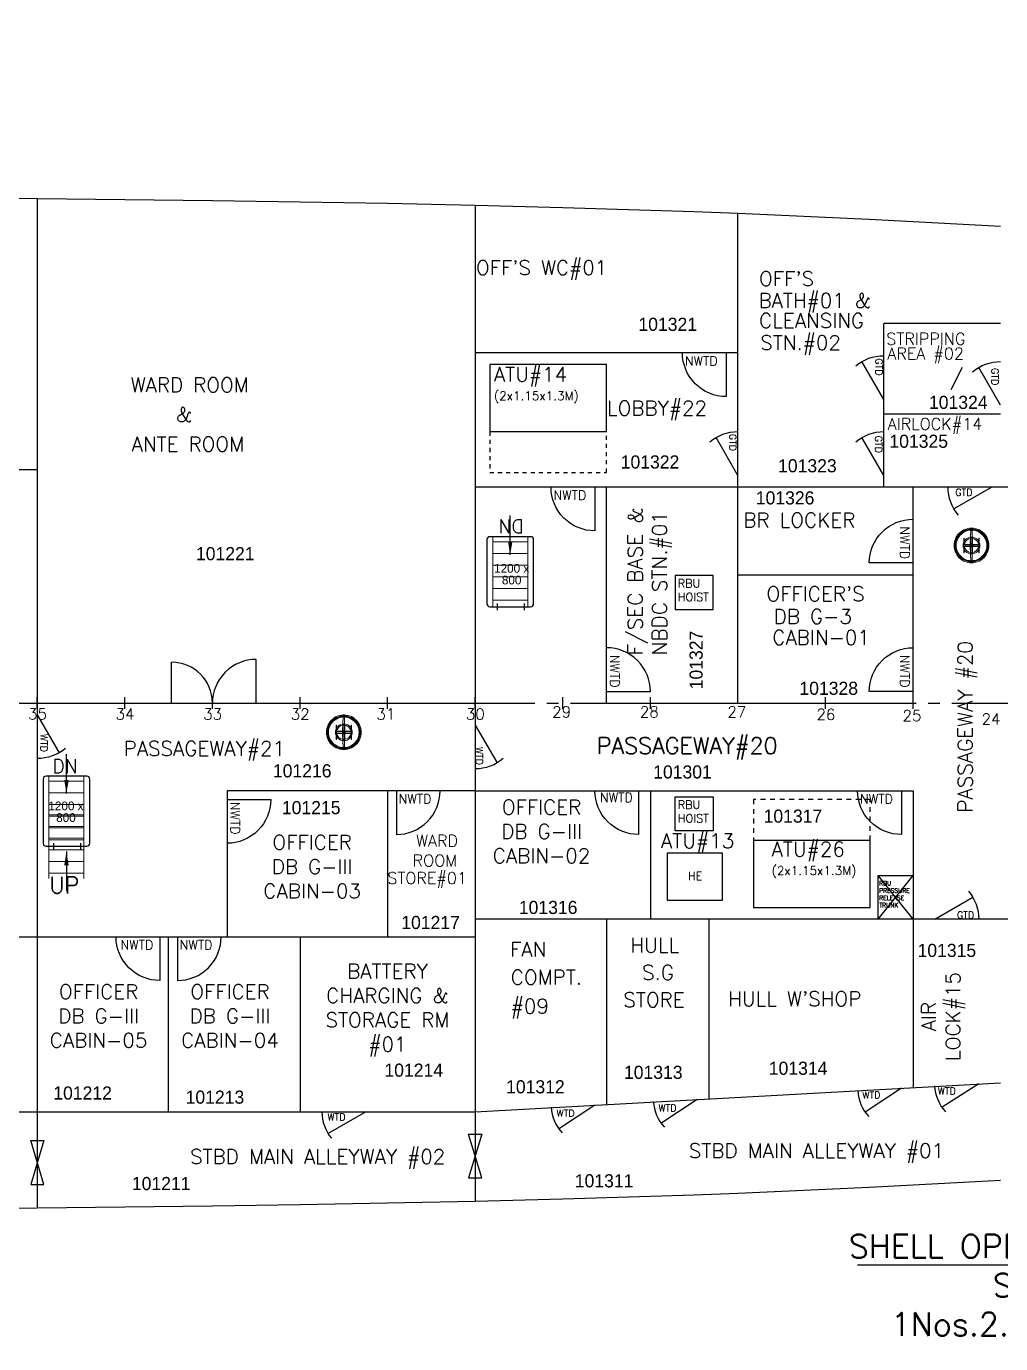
# Model space of a CAD drawing. Header units: inches. Extents: x -439515 to 171412, y -8673 to 415183.
# Drawn here: x 100773 to 115080, y 138932 to 158273 of the extents above; entities that cross this region are included whole.
import ezdxf
from ezdxf.enums import TextEntityAlignment as Align

# ---------------------------------------------------------------- set-up
doc = ezdxf.new("R2010")
doc.units = ezdxf.units.IN
doc.header["$LTSCALE"] = 700
doc.header["$MEASUREMENT"] = 0
doc.linetypes.add('CENTER', pattern=[2, 1.25, -0.25, 0.25, -0.25])
doc.linetypes.add('DOT', pattern=[0.2, 0.1, -0.1])
for name, color, linetype in [('00', 7, 'Continuous'), ('01', 7, 'Continuous'), ('1 DECK', 7, 'Continuous'), ('COMPT.NOS', 4, 'Continuous'), ('COMPTNAME', 7, 'Continuous'), ('Escape scuttle', 30, 'Continuous'), ('Escape scuttle-RefEdit0', 30, 'Continuous'), ('HATCHES', 7, 'Continuous'), ('LIGHT_BULKHEADS', 7, 'Continuous'), ('UP-DOWN', 7, 'Continuous')]:
    doc.layers.add(name, color=color, linetype=linetype)
doc.layers.add('LADDER', color=7, linetype='Continuous', lineweight=15)
doc.styles.add('ROMANS', font='romans')
doc.styles.add('style1', font='romans.shx', dxfattribs={"height": 250})
doc.dimstyles.get("Standard").update_dxf_attribs({"dimtxt": 150.18, "dimasz": 200.18, "dimexe": 0.8, "dimexo": 0.625, "dimgap": 0.09, "dimtad": 0, "dimtih": 1, "dimtoh": 1, "dimdec": 0, "dimzin": 0, "dimdsep": 46, "dimtxsty": 'Standard', "dimcen": 8.09, "dimclrd": 40, "dimclre": 40, "dimadec": 0, "dimazin": 0, "dimtfac": 1, "dimtdec": 0, "dimtofl": 0, "dimtmove": 0, "dimatfit": 3, "dimfxl": 1, "dimtolj": 1, "dimtzin": 0, "dimarcsym": 0})

# ---------------------------------------------------------------- blocks, each defined once
blk = doc.blocks.new('DLN', base_point=(36758, 6815))
at = {"linetype": 'Continuous'}
blk.add_lwpolyline([(37258, 6815), (37258, 7815, 0.414214), (36258, 6815)], format="xyb", dxfattribs=at)
blk = doc.blocks.new('DRN', base_point=(41665, 6815))
at = {"linetype": 'Continuous'}
blk.add_line((41160, 6825), (41160, 7825), dxfattribs=at)
blk.add_arc((41160, 6825), 1000, 0, 90, dxfattribs=at)
blk = doc.blocks.new('DLW', base_point=(36724, 4033))
at = {"linetype": 'Continuous'}
blk.add_line((37224, 4033), (36358, 4533), dxfattribs=at)
blk.add_arc((37224, 4033), 1000, 140, 180, dxfattribs=at)
blk = doc.blocks.new('A$C49E2739F')
at = {"layer": 'LADDER', "color": 3}
for p, q in [((112, 600), (1312, 600)), ((200, 600), (200, 0)), ((400, 600), (400, 0)), ((600, 600), (600, 0)), ((800, 600), (800, 0)), ((1000, 600), (1000, 0)), ((1200, 600), (1200, 0)), ((112, 0), (1312, 0))]:
    blk.add_line(p, q, dxfattribs=at)
blk = doc.blocks.new('atu14plan1')
at = {"layer": '01', "color": 3, "linetype": 'ByBlock'}
blk.add_lwpolyline([(183013, 160490), (183013, 162490), (181863, 162490), (181863, 160490)], close=True, dxfattribs=at)
at = {"layer": '01', "color": 4, "linetype": 'DOT'}
blk.add_lwpolyline([(183013, 160490), (183713, 160490), (183713, 162490), (183013, 162490)], dxfattribs=at)
at = {"insert": (181907, 160561), "char_height": 400, "width": 1855.09, "attachment_point": 1, "rotation": 90, "style": 'ROMANS'}
blk.add_mtext('{\\H0.625x;ATU#14\\P\\H0.6x;(2x1.15x1.3M)\\H1.333x;\\P\\H0.75x; }', dxfattribs=at)
blk = doc.blocks.new('wtd1')
at = {"linetype": 'Continuous'}
blk.add_lwpolyline([(-160997, 142931), (-160354, 142560)], dxfattribs=at)
blk.add_arc((-160947, 142931), 700, 320, 0, dxfattribs=at)
blk = doc.blocks.new('ser4')
at = {"linetype": 'Continuous'}
blk.add_lwpolyline([(-159594, 145730), (-159965, 146373)], dxfattribs=at)
blk.add_arc((-159594, 145780), 700, 90, 130, dxfattribs=at)
blk = doc.blocks.new('A$C1959151D')
at = {"layer": 'Escape scuttle-RefEdit0', "color": 3, "lineweight": 0}
for p, q in [((285, 554), (285, 559)), ((309, 559), (285, 559)), ((309, 554), (309, 559)), ((153, 297), (173, 297)), ((173, 297), (153, 297)), ((171, 308), (272, 310)), ((272, 310), (272, 284)), ((317, 317), (277, 317)), ((277, 277), (317, 277)), ((310, 322), (284, 322)), ((286, 171), (284, 272)), ((284, 272), (310, 272)), ((285, 309), (285, 285)), ((286, 309), (285, 309)), ((285, 285), (286, 285)), ((309, 278), (285, 278)), ((285, 272), (285, 278)), ((285, 272), (309, 272)), ((286, 309), (286, 285)), ((291, 309), (286, 309)), ((286, 285), (291, 285)), ((303, 321), (291, 321)), ((291, 278), (291, 321)), ((291, 309), (291, 285)), ((297, 309), (291, 309)), ((291, 285), (297, 285)), ((291, 278), (303, 278)), ((297, 421), (297, 441)), ((297, 441), (297, 421)), ((297, 309), (297, 285)), ((303, 309), (297, 309)), ((297, 285), (303, 285)), ((303, 278), (303, 321)), ((303, 285), (303, 309)), ((308, 309), (303, 309)), ((303, 285), (308, 285)), ((308, 423), (310, 322)), ((308, 285), (308, 309)), ((309, 309), (308, 309)), ((308, 285), (309, 285)), ((309, 285), (309, 309)), ((309, 285), (309, 309)), ((309, 272), (309, 278)), ((322, 284), (322, 310)), ((423, 286), (322, 284)), ((421, 297), (441, 297)), ((441, 297), (421, 297)), ((285, 40), (285, 35)), ((285, 35), (309, 35)), ((297, 173), (297, 153)), ((297, 153), (297, 173)), ((297, 0), (297, 35)), ((297, 0), (297, 35)), ((297, 16), (297, 22)), ((297, 16), (297, 22)), ((297, 0), (297, 15)), ((297, 0), (297, 15)), ((309, 40), (309, 35))]:
    blk.add_line(p, q, dxfattribs=at)
for points in [[(231, 7), (199, 17), (168, 29), (139, 46), (112, 65), (87, 87), (65, 112), (46, 139), (29, 168), (17, 199), (7, 231), (2, 264), (0, 297), (2, 330), (7, 363), (17, 395), (29, 426), (46, 455), (65, 482), (87, 507), (112, 529), (139, 548), (168, 565), (199, 577), (231, 587)], [(231, 7), (199, 17), (168, 29), (139, 46), (112, 65), (87, 87), (65, 112), (46, 139), (29, 168), (17, 199), (7, 231), (2, 264), (0, 297), (2, 330), (7, 363), (17, 395), (29, 426), (46, 455), (65, 482), (87, 507), (112, 529), (139, 548), (168, 565), (199, 577), (231, 587)], [(360, 572), (329, 577), (297, 579), (265, 577), (234, 572), (204, 563), (175, 551), (147, 536), (121, 518), (97, 497), (76, 473), (58, 447), (43, 419), (31, 390), (22, 360), (17, 329), (15, 297), (17, 265), (22, 234), (31, 204), (43, 175), (58, 147), (76, 121), (97, 97), (121, 76), (147, 58), (175, 43), (204, 31), (234, 22), (265, 17), (297, 15), (297, 0), (264, 2), (231, 7)], [(235, 23), (204, 32), (175, 44), (148, 59), (122, 78), (99, 99), (78, 122), (59, 148), (44, 175), (32, 204), (23, 235), (18, 266), (16, 297), (18, 328), (23, 359), (32, 390), (44, 419), (59, 446), (78, 472), (99, 495), (122, 516), (148, 535), (175, 550), (204, 562), (235, 571)], [(358, 565), (328, 570), (297, 572), (266, 570), (236, 565), (206, 556), (178, 545), (151, 530), (126, 512), (103, 491), (82, 468), (64, 443), (49, 416), (38, 388), (29, 358), (24, 328), (22, 297), (24, 266), (29, 236), (38, 206), (49, 178), (64, 151), (82, 126), (103, 103), (126, 82), (151, 64), (178, 49), (206, 38), (236, 29), (266, 24), (297, 22), (297, 16), (266, 18), (235, 23)], [(360, 552), (329, 557), (297, 559), (265, 557), (234, 552), (204, 542), (175, 529), (148, 513), (123, 493), (101, 471), (81, 446), (65, 419), (52, 390), (42, 360), (37, 329), (35, 297), (37, 265), (42, 234), (52, 204), (65, 175), (81, 148), (101, 123), (123, 101), (148, 81), (175, 65), (204, 52), (234, 42), (265, 37), (297, 35), (297, 0), (264, 2), (231, 7)], [(231, 587), (264, 592), (297, 594), (330, 592), (363, 587), (395, 577), (426, 565), (455, 548), (482, 529), (507, 507), (529, 482), (548, 455), (565, 426), (577, 395), (587, 363), (592, 330), (594, 297), (592, 264), (587, 231), (577, 199), (565, 168), (548, 139), (529, 112), (507, 87), (482, 65), (455, 46), (426, 29), (395, 17), (363, 7), (330, 2), (297, 0)], [(231, 587), (264, 592), (297, 594), (330, 592), (363, 587), (395, 577), (426, 565), (455, 548), (482, 529), (507, 507), (529, 482), (548, 455), (565, 426), (577, 395), (587, 363), (592, 330), (594, 297), (592, 264), (587, 231), (577, 199), (565, 168), (548, 139), (529, 112), (507, 87), (482, 65), (455, 46), (426, 29), (395, 17), (363, 7), (330, 2), (297, 0)], [(235, 571), (266, 576), (297, 578), (328, 576), (359, 571), (390, 562), (419, 550), (446, 535), (472, 516), (495, 495), (516, 472), (535, 446), (550, 419), (562, 390), (571, 359), (576, 328), (578, 297), (576, 266), (571, 235), (562, 204), (550, 175), (535, 148), (516, 122), (495, 99), (472, 78), (446, 59), (419, 44), (390, 32), (359, 23), (328, 18), (297, 16)], [(285, 559), (277, 322), (277, 317)], [(277, 317), (285, 554), (309, 554), (317, 317)], [(285, 594), (285, 554), (309, 554), (309, 594), (285, 594)], [(317, 317), (317, 322), (309, 559)], [(358, 29), (388, 38), (416, 49), (443, 64), (468, 82), (491, 103), (512, 126), (530, 151), (545, 178), (556, 206), (565, 236), (570, 266), (572, 297), (570, 328), (565, 358), (556, 388), (545, 416), (530, 443), (512, 468), (491, 491), (468, 512), (443, 530), (416, 545), (388, 556), (358, 565)], [(360, 22), (390, 31), (419, 43), (447, 58), (473, 76), (497, 97), (518, 121), (536, 147), (551, 175), (563, 204), (572, 234), (577, 265), (579, 297), (577, 329), (572, 360), (563, 390), (551, 419), (536, 447), (518, 473), (497, 497), (473, 518), (447, 536), (419, 551), (390, 563), (360, 572)], [(360, 42), (390, 52), (419, 65), (446, 81), (471, 101), (493, 123), (513, 148), (529, 175), (542, 204), (552, 234), (557, 265), (559, 297), (557, 329), (552, 360), (542, 390), (529, 419), (513, 446), (493, 471), (471, 493), (446, 513), (419, 529), (390, 542), (360, 552)], [(167, 421), (167, 173), (173, 173), (173, 421), (167, 421)], [(272, 284), (171, 286), (171, 308)], [(173, 316), (173, 310), (421, 310), (421, 316), (173, 316)], [(173, 284), (173, 278), (421, 278), (421, 284), (173, 284)], [(272, 284), (274, 284), (274, 310), (272, 310)], [(277, 277), (277, 272), (285, 35)], [(317, 277), (309, 40), (285, 40), (277, 277)], [(284, 322), (286, 423), (308, 423)], [(284, 322), (284, 320), (310, 320), (310, 322)], [(310, 272), (310, 274), (284, 274), (284, 272)], [(310, 272), (308, 171), (286, 171)], [(309, 35), (317, 272), (317, 277)], [(322, 310), (320, 310), (320, 284), (322, 284)], [(322, 310), (423, 308), (423, 286)], [(421, 421), (421, 173), (427, 173), (427, 421), (421, 421)], [(285, 40), (285, 0), (309, 0), (309, 40), (285, 40)], [(297, 35), (329, 37), (360, 42)], [(297, 22), (328, 24), (358, 29)], [(297, 15), (329, 17), (360, 22)]]:
    blk.add_lwpolyline(points, dxfattribs=at)
for points in [[(297, 22, 0.999999), (297, 572, 0.999999), (297, 22, 0.999999)], [(297, 272, 1), (297, 322, 1), (297, 272, 1)], [(297, 272, 1), (297, 322, 1), (297, 272, 1)], [(297, 272, 1), (297, 322, 1), (297, 272, 1)], [(297, 285, 1), (297, 309, 1), (297, 285, 1)]]:
    blk.add_lwpolyline(points, format="xyb", dxfattribs=at)
for radius, start, end in [(144, 90, 180.0001), (144, 179.9999, 270), (124, 90, 180), (124, 180, 270), (144, 359.9999, 90), (124, 0, 90), (144, 270, 0.0001), (124, 270, 0)]:
    blk.add_arc((297, 297), radius, start, end, dxfattribs=at)

msp = doc.modelspace()

# ---------------------------------------------------------------- linework, layer by layer
at = {"color": 7}
for p, q in [((100933.8, 155743.8), (100933.8, 140927.9)), ((107364.1, 155647.7), (107364.1, 141024)), ((94503.5, 151765.4), (100933.8, 151765.4)), ((120224.7, 151508.2), (107364.1, 151508.2)), ((109936.2, 147049.8), (109936.2, 145163.6)), ((120224.7, 145163.6), (107364.1, 145163.6)), ((94503.5, 144906.4), (107364.1, 144906.4)), ((104792, 144906.4), (104792, 142334.2)), ((67496.2, 142334.2), (107364.1, 142334.2))]:
    msp.add_line(p, q, dxfattribs=at)
at = {"color": 7, "linetype": 'Continuous'}
for p, q in [((111222.3, 151508.2), (111222.3, 155529.2)), ((83786.3, 148335.9), (107364.1, 148335.9))]:
    msp.add_line(p, q, dxfattribs=at)
at = {"linetype": 'Continuous'}
msp.add_line((111222.3, 153480.1), (107364.1, 153480.1), dxfattribs=at)
msp.add_line((94503.5, 151765.4), (100933.8, 151765.4))
at = {"color": 42}
for p, q in [((111222.3, 148335.9), (111222.3, 151508.2)), ((111222.3, 150222.1), (113794.4, 150222.1)), ((106078, 147049.8), (106078, 144906.4)), ((107364.1, 147049.8), (111222.3, 147049.8)), ((109936.2, 147049.8), (109936.2, 145163.6)), ((102862.9, 142334.2), (102862.9, 144906.4))]:
    msp.add_line(p, q, dxfattribs=at)
at = {"color": 5}
for p, q in [((100933.8, 148250.1), (100933.8, 148421.6)), ((102219.8, 148250.1), (102219.8, 148421.6)), ((103505.9, 148250.1), (103505.9, 148421.6)), ((104792, 148250.1), (104792, 148421.6)), ((106078, 148250.1), (106078, 148421.6)), ((107364.1, 148250.1), (107364.1, 148421.6)), ((107364.1, 148250.1), (107364.1, 148421.6)), ((108650.2, 148250.1), (108650.2, 148421.6)), ((109936.2, 148250.1), (109936.2, 148421.6)), ((112508.3, 148250.1), (112508.3, 148421.6)), ((113794.4, 148250.1), (113794.4, 148421.6))]:
    msp.add_line(p, q, dxfattribs=at)
at = {"color": 1}
for p, q in [((94503.5, 148335.9), (107364.1, 148335.9)), ((100933.8, 148335.9), (107364.1, 148335.9)), ((113280, 145163.6), (113794.4, 145806.6)), ((113794.4, 145163.6), (113280, 145806.6))]:
    msp.add_line(p, q, dxfattribs=at)
for points in [[(107364.1, 161070.6, 0.0000086), (105435, 161068.9, 0.0001293)], [(100290.7, 161057.3, 0.0000166), (99647.7, 161055.1, -0.0000252)]]:
    msp.add_lwpolyline(points, format="xyb")
at = {"color": 42}
for points in [[(109293.2, 148335.9), (109293.2, 148335.9), (113794.4, 148335.9), (113794.4, 151508.2)], [(109293.2, 148335.9), (109293.2, 151508.2)], [(107364.1, 147049.8), (103720.2, 147049.8), (103720.2, 144906.4)], [(111222.3, 147049.8), (113794.4, 147049.8), (113794.4, 145163.6)]]:
    msp.add_lwpolyline(points, dxfattribs=at)
at = {"color": 6}
for points in [[(110300.6, 149712), (110857.9, 149712), (110857.9, 150209.3), (110300.6, 150209.3)], [(110300.6, 146959.9), (110857.9, 146959.9), (110857.9, 146462.6), (110300.6, 146462.6)]]:
    msp.add_lwpolyline(points, close=True, dxfattribs=at)
at = {"color": 5, "linetype": 'CENTER'}
msp.add_lwpolyline([(13286.9, 148335.9), (107364.1, 148335.9), (150796.5, 148335.9)], dxfattribs=at)
at = {"color": 1}
msp.add_lwpolyline([(113794.4, 145163.6), (113280, 145163.6), (113280, 145806.6), (113794.4, 145806.6)], close=True, dxfattribs=at)
at = {"linetype": 'Continuous'}
for points in [[(113622.9, 142682), (113091, 142331.7)], [(109121.7, 142431.9), (108589.8, 142081.6)], [(110622.1, 142515.2), (110090.2, 142165)]]:
    msp.add_lwpolyline(points, dxfattribs=at)
at = {"color": 7}
for points in [[(107267.6, 142010), (107460.5, 142010), (107267.6, 141367), (107460.5, 141367), (107267.6, 142010)], [(100837.2, 141913.9), (101030.1, 141913.9), (100837.2, 141270.9), (101030.1, 141270.9), (100837.2, 141913.9)]]:
    msp.add_lwpolyline(points, dxfattribs=at)
at = {"linetype": 'Continuous'}
for centre in [(113580.1, 142679.4), (109078.9, 142438.9), (110579.3, 142522.3)]:
    msp.add_arc(centre, 600.2, 183.36055, 223.36055, dxfattribs=at)
at = {"layer": '00', "color": 1}
for p, q in [((113365.7, 151508.2), (113365.7, 153908.8)), ((115080.5, 153908.8), (113365.7, 153908.8)), ((115080.5, 152579.9), (113365.7, 152579.9)), ((107364.1, 142334.2), (115080.4, 142762.9))]:
    msp.add_line(p, q, dxfattribs=at)
at = {"layer": '01', "color": 1, "linetype": 'ByBlock'}
for p, q in [((109293.2, 145163.6), (109293.2, 142441.4)), ((110793.6, 145163.6), (110793.6, 142524.8))]:
    msp.add_line(p, q, dxfattribs=at)
at = {"layer": '01', "linetype": 'ByBlock'}
msp.add_line((100933.8, 144906.4), (102648.5, 144906.4), dxfattribs=at)
at = {"layer": '01', "color": 4, "linetype": 'DOT'}
msp.add_lwpolyline([(113166, 146321), (113166, 146921.2), (111451.3, 146921.2), (111451.3, 146321)], dxfattribs=at)
at = {"layer": '01', "color": 3, "linetype": 'ByBlock'}
msp.add_lwpolyline([(113166, 146321), (111451.3, 146321), (111451.3, 145335.1), (113166, 145335.1)], close=True, dxfattribs=at)
at = {"layer": '01', "color": 5, "linetype": 'ByBlock'}
msp.add_lwpolyline([(110181.9, 145445.1), (110996.5, 145445.1), (110996.5, 146131), (110181.9, 146131)], close=True, dxfattribs=at)
at = {"layer": '01', "color": 1, "linetype": 'ByBlock'}
msp.add_lwpolyline([(113794.4, 145163.6), (113794.4, 142691.5)], dxfattribs=at)
at = {"layer": '1 DECK'}
for points in [[(99647.7, 155756.7, 0), (100933.8, 155743.8, 0), (102219.8, 155730.5, 0), (103505.9, 155715.4, 0), (104792, 155697, 0), (106078, 155674.4, 0), (107364.1, 155647.7, 0), (108650.2, 155614.3, 0), (109936.2, 155575.5, 0), (110579.3, 155553.5, 0), (111222.3, 155529.2, 0), (111865.4, 155502.6, 0), (112508.3, 155473.4, 0), (113151.4, 155442, 0), (113794.4, 155409.1, 0), (114437.4, 155374.1, 0), (115080.5, 155337.2, 0)], [(99647.7, 140915, 0), (100933.8, 140927.9, 0), (102219.8, 140941.2, 0), (103505.9, 140956.3, 0), (104792, 140974.7, 0), (106078, 140997.3, 0), (107364.1, 141024, 0), (108650.2, 141057.4, 0), (109936.2, 141096.2, 0), (110579.3, 141118.3, 0), (111222.3, 141142.5, 0), (111865.4, 141169.1, 0), (112508.3, 141198.3, 0), (113151.4, 141229.7, 0), (113794.4, 141262.7, 0), (114437.4, 141297.6, 0), (115080.5, 141334.6, 0)]]:
    msp.add_polyline3d(points, dxfattribs=at)
at = {"layer": 'HATCHES'}
msp.add_lwpolyline([(107578.4, 149750.5), (108178.6, 149750.5, 0.4142136), (108221.5, 149793.4), (108221.5, 150736.5, 0.4142136), (108178.6, 150779.4), (107578.4, 150779.4, 0.4142136), (107535.6, 150736.5), (107535.6, 149793.4, 0.4142136)], format="xyb", close=True, dxfattribs=at)
at = {"layer": 'HATCHES', "color": 1}
msp.add_lwpolyline([(101662.5, 147264.1), (101062.4, 147264.1, 0.4142136), (101019.5, 147221.3), (101019.5, 146278.2, 0.4142136), (101062.4, 146235.3), (101662.5, 146235.3, 0.4142136), (101705.4, 146278.2), (101705.4, 147221.3, 0.4142136)], format="xyb", close=True, dxfattribs=at)
at = {"layer": 'LIGHT_BULKHEADS'}
for p, q in [((107686.6, 149797.1), (107686.6, 149700.9)), ((108083.1, 149797.1), (108083.1, 149700.9)), ((101170.6, 146281.9), (101170.6, 146185.6)), ((101567, 146281.9), (101567, 146185.6))]:
    msp.add_line(p, q, dxfattribs=at)

# ---------------------------------------------------------------- block references
at = {"color": 7, "yscale": 0.6430312499999998, "zscale": 0.6430312499999998}
for name, p, xscale, rotation in [('DLN', (110729.3, 153480.1), -0.6430312499999998, 180), ('DLW', (113365.7, 153115.7), -0.6430312499999998, 90), ('DLW', (115080.5, 153030), -0.6430312499999998, 90), ('DLW', (111222.3, 152001.1), -0.6430312499999998, 90), ('DLW', (113365.7, 152001.1), -0.6430312499999998, 90), ('DLN', (108800.2, 151508.2), -0.6430312499999998, 180), ('DLW', (114630.3, 151508.2), -0.6430312499999998, 180), ('DLN', (113794.4, 150715.1), -0.6430312499999998, 90), ('DLN', (109293.2, 148828.9), 0.6430312499999998, 270), ('DLN', (113794.4, 148828.9), -0.6430312499999998, 90), ('DLW', (100933.8, 147842.9), -0.6430312499999998, 270), ('DLW', (107364.1, 147692.8), -0.6430312499999998, 270), ('DLN', (106528.2, 147049.8), 0.6430312499999998, 180), ('DLN', (109443.2, 147049.8), -0.6430312499999998, 180), ('DLN', (113301.4, 147049.8), -0.6430312499999998, 180), ('DLN', (103720.2, 146599.7), -0.6430312499999998, 270), ('DLN', (102412.8, 144906.4), -0.6430312499999998, 180), ('DLN', (103313, 144906.4), 0.6430312499999998, 180)]:
    msp.add_blockref(name, p, dxfattribs=dict(at, xscale=xscale, rotation=rotation))
at = {"color": 1}
for name, p, xscale, yscale, zscale in [('DRN', (103209.3, 148330.1), 0.6001624999600753, 0.6001624999600753, 0.6001624999999999), ('DLN', (103827.4, 148335.9), 0.6430312499999998, 0.6430312499999998, 0.6430312499999998)]:
    msp.add_blockref(name, p, dxfattribs=dict(at, xscale=xscale, yscale=yscale, zscale=zscale))
at = {"color": 7, "xscale": -0.6430312499999998, "yscale": 0.6430312499999998, "zscale": 0.6430312499999998}
msp.add_blockref('DLW', (114437.4, 145163.6), dxfattribs=at)
at = {"layer": '00', "yscale": 0.8573749999999999, "zscale": 0.8573749999999999}
for name, p, xscale, rotation in [('wtd1', (-17592, 14080.7), -0.8573749999999998, 2.592816431597243), ('ser4', (230701.9, 279166.2), 0.8573749999999999, 90)]:
    msp.add_blockref(name, p, dxfattribs=dict(at, xscale=xscale, rotation=rotation))
at = {"layer": '01', "linetype": 'ByBlock', "xscale": 0.8573749999999999, "yscale": 0.8573749999999999, "zscale": 0.8573749999999999, "rotation": 270}
msp.add_blockref('atu14plan1', (-30021.3, 309233.2), dxfattribs=at)
at = {"layer": 'Escape scuttle', "linetype": 'Continuous', "ltscale": 0.2, "xscale": 0.8573749999999999, "yscale": 0.8573749999999999, "zscale": 0.8573749999999999}
for p in [(114397.6, 150396.4), (105180.3, 147653.4)]:
    msp.add_blockref('A$C1959151D', p, dxfattribs=at)
at = {"layer": 'LIGHT_BULKHEADS', "color": 3, "extrusion": (0, 0, -1), "yscale": 0.8573749999999999, "zscale": -0.8573749999999999, "rotation": 270}
for p, xscale in [((-108135.6, 150875.4), 0.8573749999999999), ((-101619.6, 147360.3), 0.8573749999999999), ((-101619.6, 145667.6), -0.8573749999999999)]:
    msp.add_blockref('A$C49E2739F', p, dxfattribs=dict(at, xscale=xscale))

# ---------------------------------------------------------------- texts
at = {"color": 7, "style": 'ROMANS'}
for s, height, p in [('NWTD', 135.47, (110443.8, 153292.1, 0)), ('NWTD', 135.47, (108514.7, 151320.1, 0)), ('GTD', 101.6, (114414.5, 151378.8)), ('NWTD', 135.47, (106239.8, 146861.8, 0)), ('NWTD', 135.47, (109196.8, 146882.8, 0)), ('NWTD', 135.47, (113015.9, 146861.8, 0)), ('NWTD', 135.47, (102156.2, 144718.3, 0)), ('NWTD', 135.47, (103024.6, 144718.3, 0)), ('WTD', 101.6, (110055.4, 142342.7)), ('WTD', 101.6, (105195, 142209.9))]:
    msp.add_text(s, height=height, dxfattribs=at).set_placement(p)
for s, height, rotation, p in [('GTD', 101.6, 270, (113242.7, 153397.6)), ('GTD', 101.6, 270, (114946.3, 153255.8)), ('GTD', 101.6, 270, (111096.8, 152289.9)), ('GTD', 101.6, 270, (113239.8, 152262.1)), ('NWTD', 135.47, 270, (113605.5, 150932.1, 0)), ('NWTD', 135.47, 270, (109346.6, 149045.9, 0)), ('NWTD', 135.47, 270, (113605.5, 149045.9, 0)), ('WTD', 101.6, 270, (100980.7, 147884.5)), ('WTD', 101.6, 270, (107372.8, 147694.7)), ('NWTD', 135.47, 270, (103772.8, 146888.1, 0)), ('GTD', 101.6, 0.34234, (114439.4, 145175)), ('WTD', 101.6, 0.07459, (113048.9, 142529.8)), ('WTD', 101.6, 359.77497, (114156.7, 142591.3)), ('WTD', 101.6, 359.89573, (108559.6, 142265.6))]:
    msp.add_text(s, height=height, rotation=rotation, dxfattribs=at).set_placement(p)
for s, p in [('35', (100936.3, 148177.5)), ('34', (102222.4, 148175.4)), ('33', (103508.5, 148175.4)), ('32', (104794.6, 148175.4)), ('31', (106052.8, 148175.4)), ('30', (107366.7, 148175.4))]:
    msp.add_text(s, height=162.04, dxfattribs=at).set_placement(p, align=Align.MIDDLE)
for s, p in [('29', (108634.4, 148126.9)), ('28', (109920.4, 148126.9)), ('27', (111206.5, 148126.9)), ('26', (112514.2, 148088.8)), ('25', (113778.6, 148072.3)), ('24', (114939.3, 148022.1))]:
    msp.add_text(s, height=162.04, dxfattribs=at).set_placement(p, align=Align.CENTER)
at = {"style": 'ROMANS'}
msp.add_text('UP', height=240.06, dxfattribs=at).set_placement((101110, 145543.5))
at = {"attachment_point": 1, "style": 'ROMANS'}
for s, insert, char_height, width in [('RBU\\PHOIST', (110340.7, 150154.3), 120.03, 557.294), ('RBU\\PHOIST', (110340.7, 146904.9), 120.03, 557.294), ('{\\H0.625x;ATU#26\\P\\H0.6x;(2x1.15x1.3M)\\P }', (111717.6, 146299.6), 342.95, 1590.51), ('HE', (110488.9, 145857.2), 120.03, 557.294), ('RBU PRESSURE  RELEASE TRUNK', (113297, 145723.3), 64.303, 564.564)]:
    msp.add_mtext(s, dxfattribs=dict(at, insert=insert, char_height=char_height, width=width))
at = {"layer": '01', "color": 0, "style": 'ROMANS'}
msp.add_text('DN', height=201.59, dxfattribs=at).set_placement((101154.7, 147309.4))
at = {"layer": '01', "insert": (115862.8, 139732.3), "char_height": 342.95, "width": 6796.716, "attachment_point": 5, "style": 'ROMANS'}
msp.add_mtext('{\\C7;SHELL OPENING WITH RCS SCREEN \\P1Nos.2.5x 1M (P&S)}', dxfattribs=at)
at = {"layer": 'COMPT.NOS', "color": 4, "linetype": 'ByBlock', "char_height": 192.91, "width": 1570.243, "attachment_point": 1}
for s, insert in [('101321', (109761.3, 153994.7)), ('101324', (114027.6, 152848.7)), ('101325', (113446.7, 152277.5)), ('101322', (109501.2, 151973.7)), ('101323', (111812, 151917.7)), ('101326', (111484.8, 151446.1)), ('101221', (103263.9, 150627.1)), ('101328', (112125.3, 148650.8)), ('101216', (104394.1, 147439)), ('101301', (109978.2, 147422.3)), ('101215', (104525.8, 146898.6)), ('101317', (111599.3, 146774)), ('101316', (108005.2, 145433)), ('101217', (106278.9, 145211.9)), ('101315', (113860.1, 144802.1)), ('101214', (106031.5, 143044)), ('101313', (109548.8, 143012.2)), ('101314', (111675.8, 143072)), ('101312', (107818.1, 142799.8)), ('101212', (101168.9, 142708.8)), ('101213', (103112.1, 142648.1)), ('101211', (102323, 141379.3)), ('101311', (108827, 141419.4))]:
    msp.add_mtext(s, dxfattribs=dict(at, insert=insert))
at = {"layer": 'COMPT.NOS', "color": 4, "linetype": 'ByBlock', "insert": (110511.8, 148538.9), "char_height": 192.91, "width": 1570.243, "attachment_point": 1, "rotation": 90}
msp.add_mtext('101327', dxfattribs=at)
at = {"layer": 'COMPTNAME', "linetype": 'ByBlock'}
for s, height, style, p in [("OFF'S WC#01", 214.344, 'style1', (107374.9, 154622.5)), ("OFF'S ", 214.34, 'style1', (111532.7, 154461.2)), ('BATH#01 & ', 214.34, 'style1', (111524.6, 154140.9)), ('CLEANSING', 214.34, 'style1', (111532.7, 153844.8)), ('STN.#02', 214.34, 'style1', (111549.8, 153520.9)), ('STRIPPING ', 171.47, 'style1', (113401.5, 153599)), ('AREA #02', 171.47, 'style1', (113417.8, 153383)), ('WARD ROOM ', 214.34, 'style1', (102304.2, 152900.7)), ('LOBBY#22', 214.34, 'style1', (109298.8, 152559.6)), ('    & ', 214.34, 'style1', (102332.8, 152466.2)), ('AIRLOCK#14', 171.47, 'style1', (113421.2, 152349.4)), ('ANTE ROOM', 214.34, 'style1', (102318.5, 152031.8)), ('BR LOCKER', 214.34, 'style1', (111302.2, 150917)), ('ATU#13', 214.34, 'style1', (110093.1, 146208.4)), ('WARD', 171.47, 'style1', (106496.9, 146229.9)), ('ROOM', 171.47, 'style1', (106446, 145939)), ('STORE#01', 171.47, 'style1', (106075.7, 145681.4)), ('FAN ', 214.35, 'ROMANS', (107876.4, 144614.6)), ('COMPT.', 214.35, 'ROMANS', (107886.7, 144203.8)), ('#09', 214.35, 'ROMANS', (107886.7, 143778.9))]:
    msp.add_text(s, height=height, dxfattribs=dict(at, style=style)).set_placement(p)
at = {"layer": 'COMPTNAME', "color": 42, "linetype": 'ByBlock', "style": 'style1'}
msp.add_text('/', height=214.3, dxfattribs=at).set_placement((114330.8, 153006.6))
at = {"layer": 'COMPTNAME', "color": 7, "linetype": 'ByBlock', "style": 'style1'}
for s, p in [("OFFICER'S", (111641.3, 149833.5)), ('DB G-3 ', (111747.5, 149501.9)), ('CABIN-01', (111727.1, 149193.3)), ('HULL ', (109642.9, 144673.7)), ('S.G ', (109814.4, 144273.6)), ('STORE', (109540, 143873.5))]:
    msp.add_text(s, height=214.34, dxfattribs=at).set_placement(p)
at = {"layer": 'COMPTNAME', "color": 7, "style": 'style1'}
msp.add_text('PASSAGEWAY #20', height=214.344, rotation=90, dxfattribs=at).set_placement((114666.4, 149247.1), align=Align.RIGHT)
msp.add_text('PASSAGEWAY#21', height=214.344, dxfattribs=at).set_placement((104571.2, 147563.2), align=Align.RIGHT)
at = {"layer": 'COMPTNAME'}
for s, height, style, p in [('PASSAGEWAY#20', 240.065, 'ROMANS', (111804.5, 147590.9)), ('STBD MAIN ALLEYWAY #02', 214.344, 'style1', (106925, 141570.8)), ('STBD MAIN ALLEYWAY #01', 214.344, 'style1', (114249.4, 141658))]:
    msp.add_text(s, height=height, dxfattribs=dict(at, style=style)).set_placement(p, align=Align.RIGHT)
at = {"layer": 'COMPTNAME', "color": 42, "insert": (109606.7, 149040), "char_height": 214.344, "width": 2766.463, "attachment_point": 1, "rotation": 90, "style": 'style1'}
msp.add_mtext('F/SEC BASE & NBDC STN.#01', dxfattribs=at)
at = {"layer": 'COMPTNAME', "color": 7, "char_height": 214.344, "attachment_point": 5, "style": 'style1'}
for s, insert, width in [('\\pt1925;OFFICER\\P\\ptz;DB G-III\\PCABIN-02', (108338.6, 146451.8), 2003.241), ('\\pt1925;OFFICER\\P\\ptz;DB G-III\\PCABIN-03', (104970.1, 145935.5), 2003.241), ('\\pt1925;OFFICER\\P\\ptz;DB G-III\\PCABIN-05', (101834, 143742.7), 2003.241), ('\\pt1925;OFFICER\\P\\ptz;DB G-III\\PCABIN-04', (103763.1, 143742.7), 2003.241), ("HULL W'SHOP", (112056.4, 143996), 2207.656)]:
    msp.add_mtext(s, dxfattribs=dict(at, insert=insert, width=width))
at = {"layer": 'COMPTNAME', "insert": (106076, 143827.6), "char_height": 214.344, "width": 2660.97, "attachment_point": 5, "style": 'style1'}
msp.add_mtext('BATTERY CHARGING & STORAGE RM #01', dxfattribs=at)
at = {"layer": 'COMPTNAME', "insert": (114237.7, 143736.1), "char_height": 214.344, "width": 1121.254, "attachment_point": 5, "rotation": 90, "style": 'style1'}
msp.add_mtext('AIR LOCK#15 ', dxfattribs=at)
at = {"layer": 'HATCHES', "char_height": 128.61, "width": 555.322, "attachment_point": 5, "line_spacing_factor": 0.8}
for insert in [(107899.7, 150228.3), (101355, 146740.4)]:
    msp.add_mtext('1200 x 800', dxfattribs=dict(at, insert=insert))
at = {"layer": 'UP-DOWN', "color": 7, "style": 'ROMANS'}
msp.add_text('DN', height=201.59, rotation=180, dxfattribs=at).set_placement((108080.4, 151033.1))

# ---------------------------------------------------------------- leaders
at = {"color": 3}
for points in [[(107878.5, 150512.7), (107878.5, 151090.3)], [(101362.5, 147009.2), (101362.5, 147586.9)], [(101362.4, 146156.1), (101362.4, 145578.4)], [(118295.6, 141569.8), (118970.1, 140086.7), (112980.4, 140086.7)], [(119644.5, 141569.8), (118970.1, 140086.7), (112980.4, 140086.7)]]:
    msp.add_leader(points, dimstyle='Standard', dxfattribs=at)

doc.saveas('drawing.dxf')
